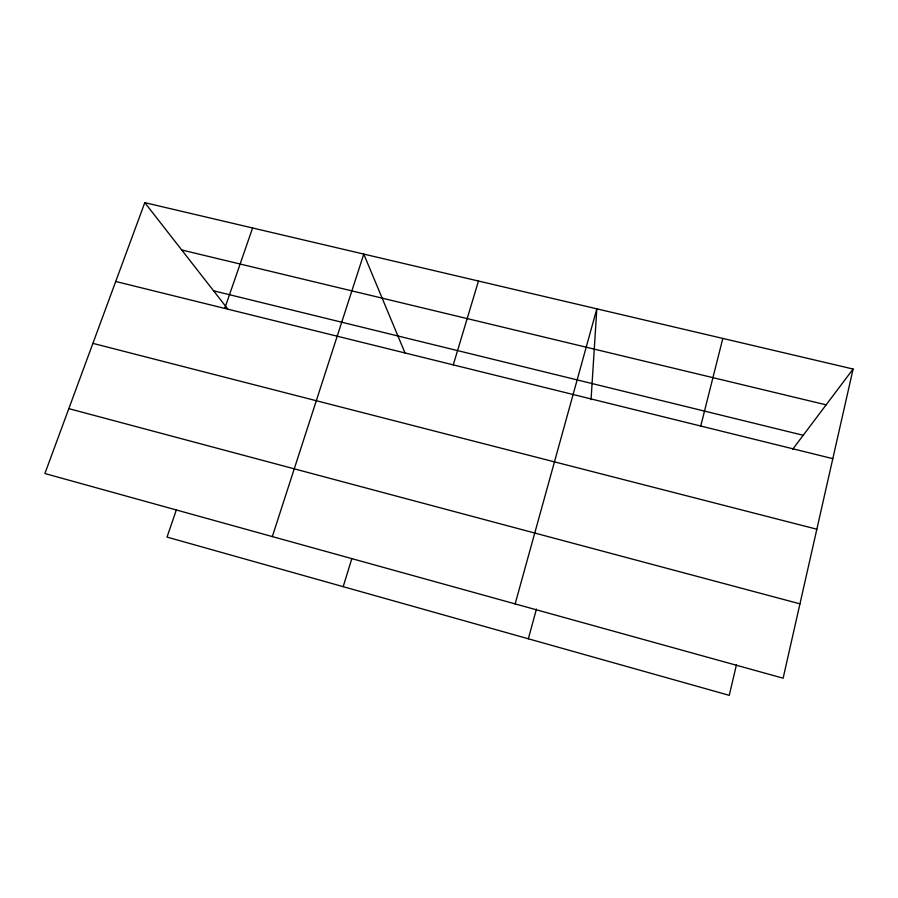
<?xml version="1.0" encoding="UTF-8"?>
<svg xmlns="http://www.w3.org/2000/svg" width="898" height="898" viewBox="0 0 898 898"><rect width="100%" height="100%" fill="white"/><g stroke="black" fill="none" stroke-linecap="round" stroke-linejoin="round"><path stroke-width="1.35" d="M591.052 399.632L596.822 308.833L515.138 603.905M853.1 369.033L783.123 678.203L44.9 473.527L144.791 202.656L853.1 369.033L792.676 449.281M736.472 664.666L729.266 695.344L167.039 537.094L176.345 509.907M700.743 426.034L722.811 338.434M528.338 638.781L536.443 609.08M453.266 364.891L478.466 281.04M343.182 586.675L351.848 558.567M272.319 536.589L363.78 254.1L404.953 352.824M224.736 308.418L252.607 227.991M181.71 249.981L826.126 404.852M213.589 290.817L803.216 435.283M115.719 281.478L832.816 458.665M92.898 343.362L816.843 529.225M68.832 408.635L799.961 603.849M144.791 202.656L228.002 309.294"/></g></svg>
